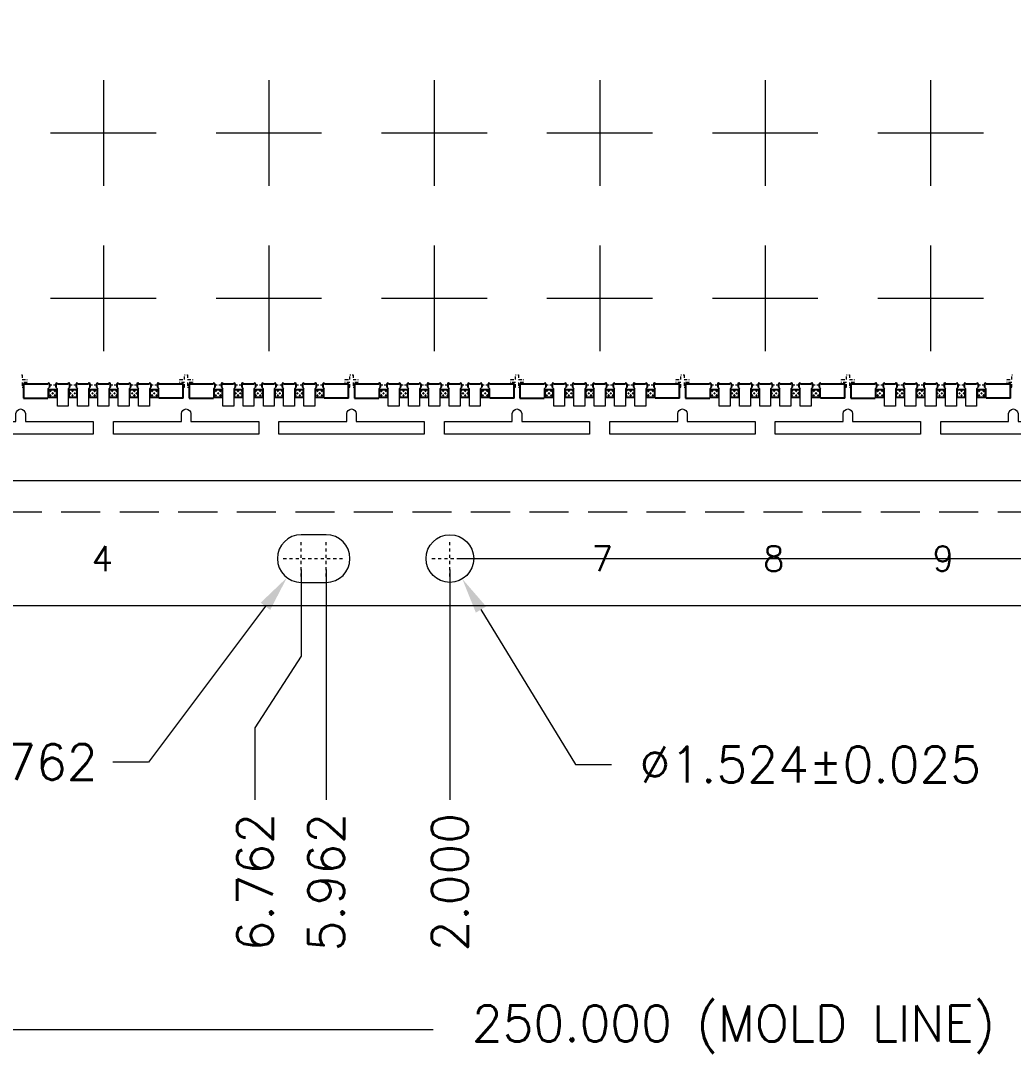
# Model space of a CAD drawing. Extents: x 2505 to 2922, y -308 to -10.
# Drawn here: x 2624.23 to 2656.03, y -166.69 to -133.6 of the extents above; entities that cross this region are included whole.
import ezdxf

# ---------------------------------------------------------------- set-up
doc = ezdxf.new("R2010")
doc.units = 0
doc.header["$LTSCALE"] = 5
doc.header["$MEASUREMENT"] = 0
for name, pattern in [('CENTER', [2, 1.25, -0.25, 0.25, -0.25]), ('HIDDEN', [0.375, 0.25, -0.125]), ('HIDDEN2', [4.7625, 3.175, -1.5875])]:
    doc.linetypes.add(name, pattern=pattern)
doc.layers.get('0').update_dxf_attribs({"linetype": 'CONTINUOUS'})
for name, color, linetype in [('1', 7, 'CONTINUOUS'), ('1D', 4, 'CONTINUOUS'), ('DIM', 4, 'CONTINUOUS'), ('PLATING', 3, 'CONTINUOUS'), ('中心线', 1, 'CENTER')]:
    doc.layers.add(name, color=color, linetype=linetype)
doc.styles.add('SIMPLEX', font='SIMPLEX')
doc.styles.get("Standard").update_dxf_attribs({"font": 'romans.shx', "bigfont": 'bigfont.shx'})

msp = doc.modelspace()

# ---------------------------------------------------------------- hatches: boundary and pattern name
at = {"layer": 'PLATING', "lineweight": -3}
h = msp.add_hatch(dxfattribs=at)
h.set_pattern_fill('CROSS', color=3, scale=0.1)
h.set_pattern_definition([(45, (134.52963, -97.89904), (-0.070710678, 0.070710678), [0.05, -0.05]), (135, (134.56498, -97.89904), (-0.070710678, -0.070710678), [0.05, -0.05])])
h.paths.add_polyline_path([(2626.429, -145.6745), (2626.429, -145.4245), (2626.679, -145.4245), (2626.679, -145.6745)])
h.paths.add_polyline_path([(2625.779, -145.6745), (2625.779, -145.4245), (2626.029, -145.4245), (2626.029, -145.6745)])
h.paths.add_polyline_path([(2627.729, -145.6745), (2627.729, -145.4245), (2627.979, -145.4245), (2627.979, -145.6745)])
h.paths.add_polyline_path([(2625.129, -145.6745), (2625.129, -145.4245), (2625.379, -145.4245), (2625.379, -145.6745)])
h.paths.add_polyline_path([(2628.379, -145.6745), (2628.379, -145.4245), (2628.629, -145.4245), (2628.629, -145.6745)])
h.paths.add_polyline_path([(2627.079, -145.6745), (2627.079, -145.4245), (2627.329, -145.4245), (2627.329, -145.6745)])
h = msp.add_hatch(dxfattribs=at)
h.set_pattern_fill('CROSS', color=3, scale=0.1)
h.set_pattern_definition([(45, (139.82963, -97.89904), (-0.070710678, 0.070710678), [0.05, -0.05]), (135, (139.86498, -97.89904), (-0.070710678, -0.070710678), [0.05, -0.05])])
h.paths.add_polyline_path([(2631.729, -145.6745), (2631.729, -145.4245), (2631.979, -145.4245), (2631.979, -145.6745)])
h.paths.add_polyline_path([(2631.079, -145.6745), (2631.079, -145.4245), (2631.329, -145.4245), (2631.329, -145.6745)])
h.paths.add_polyline_path([(2633.029, -145.6745), (2633.029, -145.4245), (2633.279, -145.4245), (2633.279, -145.6745)])
h.paths.add_polyline_path([(2630.429, -145.6745), (2630.429, -145.4245), (2630.679, -145.4245), (2630.679, -145.6745)])
h.paths.add_polyline_path([(2633.679, -145.6745), (2633.679, -145.4245), (2633.929, -145.4245), (2633.929, -145.6745)])
h.paths.add_polyline_path([(2632.379, -145.6745), (2632.379, -145.4245), (2632.629, -145.4245), (2632.629, -145.6745)])
h = msp.add_hatch(dxfattribs=at)
h.set_pattern_fill('CROSS', color=3, scale=0.1)
h.set_pattern_definition([(45, (145.12963, -97.89904), (-0.070710678, 0.070710678), [0.05, -0.05]), (135, (145.16498, -97.89904), (-0.070710678, -0.070710678), [0.05, -0.05])])
h.paths.add_polyline_path([(2637.029, -145.6745), (2637.029, -145.4245), (2637.279, -145.4245), (2637.279, -145.6745)])
h.paths.add_polyline_path([(2636.379, -145.6745), (2636.379, -145.4245), (2636.629, -145.4245), (2636.629, -145.6745)])
h.paths.add_polyline_path([(2638.329, -145.6745), (2638.329, -145.4245), (2638.579, -145.4245), (2638.579, -145.6745)])
h.paths.add_polyline_path([(2635.729, -145.6745), (2635.729, -145.4245), (2635.979, -145.4245), (2635.979, -145.6745)])
h.paths.add_polyline_path([(2638.979, -145.6745), (2638.979, -145.4245), (2639.229, -145.4245), (2639.229, -145.6745)])
h.paths.add_polyline_path([(2637.679, -145.6745), (2637.679, -145.4245), (2637.929, -145.4245), (2637.929, -145.6745)])
h = msp.add_hatch(dxfattribs=at)
h.set_pattern_fill('CROSS', color=3, scale=0.1)
h.set_pattern_definition([(45, (150.42963, -97.89904), (-0.070710678, 0.070710678), [0.05, -0.05]), (135, (150.46498, -97.89904), (-0.070710678, -0.070710678), [0.05, -0.05])])
h.paths.add_polyline_path([(2642.329, -145.6745), (2642.329, -145.4245), (2642.579, -145.4245), (2642.579, -145.6745)])
h.paths.add_polyline_path([(2641.679, -145.6745), (2641.679, -145.4245), (2641.929, -145.4245), (2641.929, -145.6745)])
h.paths.add_polyline_path([(2643.629, -145.6745), (2643.629, -145.4245), (2643.879, -145.4245), (2643.879, -145.6745)])
h.paths.add_polyline_path([(2641.029, -145.6745), (2641.029, -145.4245), (2641.279, -145.4245), (2641.279, -145.6745)])
h.paths.add_polyline_path([(2644.279, -145.6745), (2644.279, -145.4245), (2644.529, -145.4245), (2644.529, -145.6745)])
h.paths.add_polyline_path([(2642.979, -145.6745), (2642.979, -145.4245), (2643.229, -145.4245), (2643.229, -145.6745)])
h = msp.add_hatch(dxfattribs=at)
h.set_pattern_fill('CROSS', color=3, scale=0.1)
h.set_pattern_definition([(45, (155.72963, -97.89904), (-0.070710678, 0.070710678), [0.05, -0.05]), (135, (155.76498, -97.89904), (-0.070710678, -0.070710678), [0.05, -0.05])])
h.paths.add_polyline_path([(2647.629, -145.6745), (2647.629, -145.4245), (2647.879, -145.4245), (2647.879, -145.6745)])
h.paths.add_polyline_path([(2646.979, -145.6745), (2646.979, -145.4245), (2647.229, -145.4245), (2647.229, -145.6745)])
h.paths.add_polyline_path([(2648.929, -145.6745), (2648.929, -145.4245), (2649.179, -145.4245), (2649.179, -145.6745)])
h.paths.add_polyline_path([(2646.329, -145.6745), (2646.329, -145.4245), (2646.579, -145.4245), (2646.579, -145.6745)])
h.paths.add_polyline_path([(2649.579, -145.6745), (2649.579, -145.4245), (2649.829, -145.4245), (2649.829, -145.6745)])
h.paths.add_polyline_path([(2648.279, -145.6745), (2648.279, -145.4245), (2648.529, -145.4245), (2648.529, -145.6745)])
h = msp.add_hatch(dxfattribs=at)
h.set_pattern_fill('CROSS', color=3, scale=0.1)
h.set_pattern_definition([(45, (161.02963, -97.89904), (-0.070710678, 0.070710678), [0.05, -0.05]), (135, (161.06498, -97.89904), (-0.070710678, -0.070710678), [0.05, -0.05])])
h.paths.add_polyline_path([(2652.929, -145.6745), (2652.929, -145.4245), (2653.179, -145.4245), (2653.179, -145.6745)])
h.paths.add_polyline_path([(2652.279, -145.6745), (2652.279, -145.4245), (2652.529, -145.4245), (2652.529, -145.6745)])
h.paths.add_polyline_path([(2654.229, -145.6745), (2654.229, -145.4245), (2654.479, -145.4245), (2654.479, -145.6745)])
h.paths.add_polyline_path([(2651.629, -145.6745), (2651.629, -145.4245), (2651.879, -145.4245), (2651.879, -145.6745)])
h.paths.add_polyline_path([(2654.879, -145.6745), (2654.879, -145.4245), (2655.129, -145.4245), (2655.129, -145.6745)])
h.paths.add_polyline_path([(2653.579, -145.6745), (2653.579, -145.4245), (2653.829, -145.4245), (2653.829, -145.6745)])

# ---------------------------------------------------------------- linework, layer by layer
for p, q in [((2625.149, -145.2445, -0.0325), (2625.149, -145.3495, -0.0325)), ((2625.359, -145.2445, -0.0325), (2625.359, -145.3495, -0.0325)), ((2625.799, -145.2445, -0.0325), (2625.799, -145.3495, -0.0325)), ((2626.009, -145.2445, -0.0325), (2626.009, -145.3495, -0.0325)), ((2626.449, -145.2445, -0.0325), (2626.449, -145.3495, -0.0325)), ((2626.659, -145.2445, -0.0325), (2626.659, -145.3495, -0.0325)), ((2627.099, -145.2445, -0.0325), (2627.099, -145.3495, -0.0325)), ((2627.309, -145.2445, -0.0325), (2627.309, -145.3495, -0.0325)), ((2627.749, -145.2445, -0.0325), (2627.749, -145.3495, -0.0325)), ((2627.959, -145.2445, -0.0325), (2627.959, -145.3495, -0.0325)), ((2628.399, -145.2445, -0.0325), (2628.399, -145.3495, -0.0325)), ((2628.609, -145.2445, -0.0325), (2628.609, -145.3495, -0.0325)), ((2630.449, -145.2445, -0.0325), (2630.449, -145.3495, -0.0325)), ((2630.659, -145.2445, -0.0325), (2630.659, -145.3495, -0.0325)), ((2631.099, -145.2445, -0.0325), (2631.099, -145.3495, -0.0325)), ((2631.309, -145.2445, -0.0325), (2631.309, -145.3495, -0.0325)), ((2631.749, -145.2445, -0.0325), (2631.749, -145.3495, -0.0325)), ((2631.959, -145.2445, -0.0325), (2631.959, -145.3495, -0.0325)), ((2632.399, -145.2445, -0.0325), (2632.399, -145.3495, -0.0325)), ((2632.609, -145.2445, -0.0325), (2632.609, -145.3495, -0.0325)), ((2633.049, -145.2445, -0.0325), (2633.049, -145.3495, -0.0325)), ((2633.259, -145.2445, -0.0325), (2633.259, -145.3495, -0.0325)), ((2633.699, -145.2445, -0.0325), (2633.699, -145.3495, -0.0325)), ((2633.909, -145.2445, -0.0325), (2633.909, -145.3495, -0.0325)), ((2635.749, -145.2445, -0.0325), (2635.749, -145.3495, -0.0325)), ((2635.959, -145.2445, -0.0325), (2635.959, -145.3495, -0.0325)), ((2636.399, -145.2445, -0.0325), (2636.399, -145.3495, -0.0325)), ((2636.609, -145.2445, -0.0325), (2636.609, -145.3495, -0.0325)), ((2637.049, -145.2445, -0.0325), (2637.049, -145.3495, -0.0325)), ((2637.259, -145.2445, -0.0325), (2637.259, -145.3495, -0.0325)), ((2637.699, -145.2445, -0.0325), (2637.699, -145.3495, -0.0325)), ((2637.909, -145.2445, -0.0325), (2637.909, -145.3495, -0.0325)), ((2638.349, -145.2445, -0.0325), (2638.349, -145.3495, -0.0325)), ((2638.559, -145.2445, -0.0325), (2638.559, -145.3495, -0.0325)), ((2638.999, -145.2445, -0.0325), (2638.999, -145.3495, -0.0325)), ((2639.209, -145.2445, -0.0325), (2639.209, -145.3495, -0.0325)), ((2641.049, -145.2445, -0.0325), (2641.049, -145.3495, -0.0325)), ((2641.259, -145.2445, -0.0325), (2641.259, -145.3495, -0.0325)), ((2641.699, -145.2445, -0.0325), (2641.699, -145.3495, -0.0325)), ((2641.909, -145.2445, -0.0325), (2641.909, -145.3495, -0.0325)), ((2642.349, -145.2445, -0.0325), (2642.349, -145.3495, -0.0325)), ((2642.559, -145.2445, -0.0325), (2642.559, -145.3495, -0.0325)), ((2642.999, -145.2445, -0.0325), (2642.999, -145.3495, -0.0325)), ((2643.209, -145.2445, -0.0325), (2643.209, -145.3495, -0.0325)), ((2643.649, -145.2445, -0.0325), (2643.649, -145.3495, -0.0325)), ((2643.859, -145.2445, -0.0325), (2643.859, -145.3495, -0.0325)), ((2644.299, -145.2445, -0.0325), (2644.299, -145.3495, -0.0325)), ((2644.509, -145.2445, -0.0325), (2644.509, -145.3495, -0.0325)), ((2646.349, -145.2445, -0.0325), (2646.349, -145.3495, -0.0325)), ((2646.559, -145.2445, -0.0325), (2646.559, -145.3495, -0.0325)), ((2646.999, -145.2445, -0.0325), (2646.999, -145.3495, -0.0325)), ((2647.209, -145.2445, -0.0325), (2647.209, -145.3495, -0.0325)), ((2647.649, -145.2445, -0.0325), (2647.649, -145.3495, -0.0325)), ((2647.859, -145.2445, -0.0325), (2647.859, -145.3495, -0.0325)), ((2648.299, -145.2445, -0.0325), (2648.299, -145.3495, -0.0325)), ((2648.509, -145.2445, -0.0325), (2648.509, -145.3495, -0.0325)), ((2648.949, -145.2445, -0.0325), (2648.949, -145.3495, -0.0325)), ((2649.159, -145.2445, -0.0325), (2649.159, -145.3495, -0.0325)), ((2649.599, -145.2445, -0.0325), (2649.599, -145.3495, -0.0325)), ((2649.809, -145.2445, -0.0325), (2649.809, -145.3495, -0.0325)), ((2651.649, -145.2445, -0.0325), (2651.649, -145.3495, -0.0325)), ((2651.859, -145.2445, -0.0325), (2651.859, -145.3495, -0.0325)), ((2652.299, -145.2445, -0.0325), (2652.299, -145.3495, -0.0325)), ((2652.509, -145.2445, -0.0325), (2652.509, -145.3495, -0.0325)), ((2652.949, -145.2445, -0.0325), (2652.949, -145.3495, -0.0325)), ((2653.159, -145.2445, -0.0325), (2653.159, -145.3495, -0.0325)), ((2653.599, -145.2445, -0.0325), (2653.599, -145.3495, -0.0325)), ((2653.809, -145.2445, -0.0325), (2653.809, -145.3495, -0.0325)), ((2654.249, -145.2445, -0.0325), (2654.249, -145.3495, -0.0325)), ((2654.459, -145.2445, -0.0325), (2654.459, -145.3495, -0.0325)), ((2654.899, -145.2445, -0.0325), (2654.899, -145.3495, -0.0325)), ((2655.109, -145.2445, -0.0325), (2655.109, -145.3495, -0.0325)), ((2624.324, -145.6995, -0.0325), (2625.104, -145.6995, -0.0325)), ((2629.434, -145.6995, -0.0325), (2628.654, -145.6995, -0.0325)), ((2629.624, -145.6995, -0.0325), (2630.404, -145.6995, -0.0325)), ((2634.734, -145.6995, -0.0325), (2633.954, -145.6995, -0.0325)), ((2634.924, -145.6995, -0.0325), (2635.704, -145.6995, -0.0325)), ((2640.034, -145.6995, -0.0325), (2639.254, -145.6995, -0.0325)), ((2640.224, -145.6995, -0.0325), (2641.004, -145.6995, -0.0325)), ((2645.334, -145.6995, -0.0325), (2644.554, -145.6995, -0.0325)), ((2645.524, -145.6995, -0.0325), (2646.304, -145.6995, -0.0325)), ((2650.634, -145.6995, -0.0325), (2649.854, -145.6995, -0.0325)), ((2650.824, -145.6995, -0.0325), (2651.604, -145.6995, -0.0325)), ((2655.934, -145.6995, -0.0325), (2655.154, -145.6995, -0.0325))]:
    msp.add_line(p, q)
at = {"lineweight": 0, "elevation": -0.0325}
msp.add_lwpolyline([(2677.229, -152.3495), (2601.729, -152.3495), (2600.729, -151.3495), (2600.729, -140.8495), (2601.329, -140.8495, 0.4142136), (2601.729, -140.4495), (2601.729, -121.2495, 0.4142136), (2601.329, -120.8495), (2600.729, -120.8495), (2600.729, -105.8495), (2601.329, -105.8495, 0.4142136), (2601.729, -105.4495), (2601.729, -86.2495, 0.4142136), (2601.329, -85.8495), (2600.729, -85.8495), (2600.729, -75.3495), (2601.729, -74.3495), (2677.229, -74.3495)], format="xyb", dxfattribs=at)
at = {"color": 1, "lineweight": 0, "elevation": -0.0325}
msp.add_lwpolyline([(2677.229, -148.3495), (2605.229, -148.3495), (2605.229, -78.3495), (2677.229, -78.3495)], dxfattribs=at)
at = {"elevation": -0.0325}
for points in [[(2625.099, -145.2445), (2624.324, -145.2445), (2624.324, -145.6995)], [(2625.749, -145.2445), (2625.409, -145.2445)], [(2626.399, -145.2445), (2626.059, -145.2445)], [(2627.049, -145.2445), (2626.709, -145.2445)], [(2627.699, -145.2445), (2627.359, -145.2445)], [(2628.349, -145.2445), (2628.009, -145.2445)], [(2629.434, -145.6995), (2629.434, -145.2445), (2628.659, -145.2445)], [(2630.399, -145.2445), (2629.624, -145.2445), (2629.624, -145.6995)], [(2631.049, -145.2445), (2630.709, -145.2445)], [(2631.699, -145.2445), (2631.359, -145.2445)], [(2632.349, -145.2445), (2632.009, -145.2445)], [(2632.999, -145.2445), (2632.659, -145.2445)], [(2633.649, -145.2445), (2633.309, -145.2445)], [(2634.734, -145.6995), (2634.734, -145.2445), (2633.959, -145.2445)], [(2635.699, -145.2445), (2634.924, -145.2445), (2634.924, -145.6995)], [(2636.349, -145.2445), (2636.009, -145.2445)], [(2636.999, -145.2445), (2636.659, -145.2445)], [(2637.649, -145.2445), (2637.309, -145.2445)], [(2638.299, -145.2445), (2637.959, -145.2445)], [(2638.949, -145.2445), (2638.609, -145.2445)], [(2640.034, -145.6995), (2640.034, -145.2445), (2639.259, -145.2445)], [(2640.999, -145.2445), (2640.224, -145.2445), (2640.224, -145.6995)], [(2641.649, -145.2445), (2641.309, -145.2445)], [(2642.299, -145.2445), (2641.959, -145.2445)], [(2642.949, -145.2445), (2642.609, -145.2445)], [(2643.599, -145.2445), (2643.259, -145.2445)], [(2644.249, -145.2445), (2643.909, -145.2445)], [(2645.334, -145.6995), (2645.334, -145.2445), (2644.559, -145.2445)], [(2646.299, -145.2445), (2645.524, -145.2445), (2645.524, -145.6995)], [(2646.949, -145.2445), (2646.609, -145.2445)], [(2647.599, -145.2445), (2647.259, -145.2445)], [(2648.249, -145.2445), (2647.909, -145.2445)], [(2648.899, -145.2445), (2648.559, -145.2445)], [(2649.549, -145.2445), (2649.209, -145.2445)], [(2650.634, -145.6995), (2650.634, -145.2445), (2649.859, -145.2445)], [(2651.599, -145.2445), (2650.824, -145.2445), (2650.824, -145.6995)], [(2652.249, -145.2445), (2651.909, -145.2445)], [(2652.899, -145.2445), (2652.559, -145.2445)], [(2653.549, -145.2445), (2653.209, -145.2445)], [(2654.199, -145.2445), (2653.859, -145.2445)], [(2654.849, -145.2445), (2654.509, -145.2445)], [(2655.934, -145.6995), (2655.934, -145.2445), (2655.159, -145.2445)]]:
    msp.add_lwpolyline(points, dxfattribs=at)
at = {"lineweight": 0, "elevation": -0.0325}
for points in [[(2624.079, -146.1945, -1), (2624.379, -146.1945), (2624.379, -146.4495), (2626.554, -146.4495), (2626.554, -146.8495), (2621.904, -146.8495), (2621.904, -146.4495), (2624.079, -146.4495)], [(2629.379, -146.1945, -1), (2629.679, -146.1945), (2629.679, -146.4495), (2631.854, -146.4495), (2631.854, -146.8495), (2627.204, -146.8495), (2627.204, -146.4495), (2629.379, -146.4495)], [(2634.679, -146.1945, -1), (2634.979, -146.1945), (2634.979, -146.4495), (2637.154, -146.4495), (2637.154, -146.8495), (2632.504, -146.8495), (2632.504, -146.4495), (2634.679, -146.4495)], [(2639.979, -146.1945, -1), (2640.279, -146.1945), (2640.279, -146.4495), (2642.454, -146.4495), (2642.454, -146.8495), (2637.804, -146.8495), (2637.804, -146.4495), (2639.979, -146.4495)], [(2645.279, -146.1945, -1), (2645.579, -146.1945), (2645.579, -146.4495), (2647.754, -146.4495), (2647.754, -146.8495), (2643.104, -146.8495), (2643.104, -146.4495), (2645.279, -146.4495)], [(2650.579, -146.1945, -1), (2650.879, -146.1945), (2650.879, -146.4495), (2653.054, -146.4495), (2653.054, -146.8495), (2648.404, -146.8495), (2648.404, -146.4495), (2650.579, -146.4495)], [(2655.879, -146.1945, -1), (2656.179, -146.1945), (2656.179, -146.4495), (2658.354, -146.4495), (2658.354, -146.8495), (2653.704, -146.8495), (2653.704, -146.4495), (2655.879, -146.4495)], [(2634.017, -151.5995, 1), (2634.017, -150.0755), (2633.217, -150.0755, 1), (2633.217, -151.5995)]]:
    msp.add_lwpolyline(points, format="xyb", close=True, dxfattribs=at)
at = {"lineweight": 0}
msp.add_circle((2637.979, -150.8375, -0.0325), 0.762, dxfattribs=at)
for centre in [(2625.124, -145.2445, -0.0325), (2625.384, -145.2445, -0.0325), (2625.774, -145.2445, -0.0325), (2626.034, -145.2445, -0.0325), (2626.424, -145.2445, -0.0325), (2626.684, -145.2445, -0.0325), (2627.074, -145.2445, -0.0325), (2627.334, -145.2445, -0.0325), (2627.724, -145.2445, -0.0325), (2627.984, -145.2445, -0.0325), (2628.374, -145.2445, -0.0325), (2628.634, -145.2445, -0.0325), (2630.424, -145.2445, -0.0325), (2630.684, -145.2445, -0.0325), (2631.074, -145.2445, -0.0325), (2631.334, -145.2445, -0.0325), (2631.724, -145.2445, -0.0325), (2631.984, -145.2445, -0.0325), (2632.374, -145.2445, -0.0325), (2632.634, -145.2445, -0.0325), (2633.024, -145.2445, -0.0325), (2633.284, -145.2445, -0.0325), (2633.674, -145.2445, -0.0325), (2633.934, -145.2445, -0.0325), (2635.724, -145.2445, -0.0325), (2635.984, -145.2445, -0.0325), (2636.374, -145.2445, -0.0325), (2636.634, -145.2445, -0.0325), (2637.024, -145.2445, -0.0325), (2637.284, -145.2445, -0.0325), (2637.674, -145.2445, -0.0325), (2637.934, -145.2445, -0.0325), (2638.324, -145.2445, -0.0325), (2638.584, -145.2445, -0.0325), (2638.974, -145.2445, -0.0325), (2639.234, -145.2445, -0.0325), (2641.024, -145.2445, -0.0325), (2641.284, -145.2445, -0.0325), (2641.674, -145.2445, -0.0325), (2641.934, -145.2445, -0.0325), (2642.324, -145.2445, -0.0325), (2642.584, -145.2445, -0.0325), (2642.974, -145.2445, -0.0325), (2643.234, -145.2445, -0.0325), (2643.624, -145.2445, -0.0325), (2643.884, -145.2445, -0.0325), (2644.274, -145.2445, -0.0325), (2644.534, -145.2445, -0.0325), (2646.324, -145.2445, -0.0325), (2646.584, -145.2445, -0.0325), (2646.974, -145.2445, -0.0325), (2647.234, -145.2445, -0.0325), (2647.624, -145.2445, -0.0325), (2647.884, -145.2445, -0.0325), (2648.274, -145.2445, -0.0325), (2648.534, -145.2445, -0.0325), (2648.924, -145.2445, -0.0325), (2649.184, -145.2445, -0.0325), (2649.574, -145.2445, -0.0325), (2649.834, -145.2445, -0.0325), (2651.624, -145.2445, -0.0325), (2651.884, -145.2445, -0.0325), (2652.274, -145.2445, -0.0325), (2652.534, -145.2445, -0.0325), (2652.924, -145.2445, -0.0325), (2653.184, -145.2445, -0.0325), (2653.574, -145.2445, -0.0325), (2653.834, -145.2445, -0.0325), (2654.224, -145.2445, -0.0325), (2654.484, -145.2445, -0.0325), (2654.874, -145.2445, -0.0325), (2655.134, -145.2445, -0.0325)]:
    msp.add_arc(centre, 0.025, 0, 180)
at = {"layer": '1', "color": 0, "lineweight": 0}
for p, q in [((2625.149, -145.3495, -0.0325), (2625.104, -145.3995, -0.0325)), ((2625.104, -145.3995, -0.0325), (2625.104, -145.6995, -0.0325)), ((2625.359, -145.3495, -0.0325), (2625.404, -145.3995, -0.0325)), ((2625.404, -145.9495, -0.0325), (2625.404, -145.3995, -0.0325)), ((2625.799, -145.3495, -0.0325), (2625.754, -145.3995, -0.0325)), ((2625.754, -145.3995, -0.0325), (2625.754, -145.9495, -0.0325)), ((2626.009, -145.3495, -0.0325), (2626.054, -145.3995, -0.0325)), ((2626.054, -145.9495, -0.0325), (2626.054, -145.3995, -0.0325)), ((2626.449, -145.3495, -0.0325), (2626.404, -145.3995, -0.0325)), ((2626.404, -145.3995, -0.0325), (2626.404, -145.9495, -0.0325)), ((2626.659, -145.3495, -0.0325), (2626.704, -145.3995, -0.0325)), ((2626.704, -145.9495, -0.0325), (2626.704, -145.3995, -0.0325)), ((2627.099, -145.3495, -0.0325), (2627.054, -145.3995, -0.0325)), ((2627.054, -145.3995, -0.0325), (2627.054, -145.9495, -0.0325)), ((2627.309, -145.3495, -0.0325), (2627.354, -145.3995, -0.0325)), ((2627.354, -145.9495, -0.0325), (2627.354, -145.3995, -0.0325)), ((2627.749, -145.3495, -0.0325), (2627.704, -145.3995, -0.0325)), ((2627.704, -145.3995, -0.0325), (2627.704, -145.9495, -0.0325)), ((2627.959, -145.3495, -0.0325), (2628.004, -145.3995, -0.0325)), ((2628.004, -145.9495, -0.0325), (2628.004, -145.3995, -0.0325)), ((2628.399, -145.3495, -0.0325), (2628.354, -145.3995, -0.0325)), ((2628.354, -145.3995, -0.0325), (2628.354, -145.9495, -0.0325)), ((2628.609, -145.3495, -0.0325), (2628.654, -145.3995, -0.0325)), ((2628.654, -145.6995, -0.0325), (2628.654, -145.3995, -0.0325)), ((2630.449, -145.3495, -0.0325), (2630.404, -145.3995, -0.0325)), ((2630.404, -145.3995, -0.0325), (2630.404, -145.6995, -0.0325)), ((2630.659, -145.3495, -0.0325), (2630.704, -145.3995, -0.0325)), ((2630.704, -145.9495, -0.0325), (2630.704, -145.3995, -0.0325)), ((2631.099, -145.3495, -0.0325), (2631.054, -145.3995, -0.0325)), ((2631.054, -145.3995, -0.0325), (2631.054, -145.9495, -0.0325)), ((2631.309, -145.3495, -0.0325), (2631.354, -145.3995, -0.0325)), ((2631.354, -145.9495, -0.0325), (2631.354, -145.3995, -0.0325)), ((2631.749, -145.3495, -0.0325), (2631.704, -145.3995, -0.0325)), ((2631.704, -145.3995, -0.0325), (2631.704, -145.9495, -0.0325)), ((2631.959, -145.3495, -0.0325), (2632.004, -145.3995, -0.0325)), ((2632.004, -145.9495, -0.0325), (2632.004, -145.3995, -0.0325)), ((2632.399, -145.3495, -0.0325), (2632.354, -145.3995, -0.0325)), ((2632.354, -145.3995, -0.0325), (2632.354, -145.9495, -0.0325)), ((2632.609, -145.3495, -0.0325), (2632.654, -145.3995, -0.0325)), ((2632.654, -145.9495, -0.0325), (2632.654, -145.3995, -0.0325)), ((2633.049, -145.3495, -0.0325), (2633.004, -145.3995, -0.0325)), ((2633.004, -145.3995, -0.0325), (2633.004, -145.9495, -0.0325)), ((2633.259, -145.3495, -0.0325), (2633.304, -145.3995, -0.0325)), ((2633.304, -145.9495, -0.0325), (2633.304, -145.3995, -0.0325)), ((2633.699, -145.3495, -0.0325), (2633.654, -145.3995, -0.0325)), ((2633.654, -145.3995, -0.0325), (2633.654, -145.9495, -0.0325)), ((2633.909, -145.3495, -0.0325), (2633.954, -145.3995, -0.0325)), ((2633.954, -145.6995, -0.0325), (2633.954, -145.3995, -0.0325)), ((2635.749, -145.3495, -0.0325), (2635.704, -145.3995, -0.0325)), ((2635.704, -145.3995, -0.0325), (2635.704, -145.6995, -0.0325)), ((2635.959, -145.3495, -0.0325), (2636.004, -145.3995, -0.0325)), ((2636.004, -145.9495, -0.0325), (2636.004, -145.3995, -0.0325)), ((2636.399, -145.3495, -0.0325), (2636.354, -145.3995, -0.0325)), ((2636.354, -145.3995, -0.0325), (2636.354, -145.9495, -0.0325)), ((2636.609, -145.3495, -0.0325), (2636.654, -145.3995, -0.0325)), ((2636.654, -145.9495, -0.0325), (2636.654, -145.3995, -0.0325)), ((2637.049, -145.3495, -0.0325), (2637.004, -145.3995, -0.0325)), ((2637.004, -145.3995, -0.0325), (2637.004, -145.9495, -0.0325)), ((2637.259, -145.3495, -0.0325), (2637.304, -145.3995, -0.0325)), ((2637.304, -145.9495, -0.0325), (2637.304, -145.3995, -0.0325)), ((2637.699, -145.3495, -0.0325), (2637.654, -145.3995, -0.0325)), ((2637.654, -145.3995, -0.0325), (2637.654, -145.9495, -0.0325)), ((2637.909, -145.3495, -0.0325), (2637.954, -145.3995, -0.0325)), ((2637.954, -145.9495, -0.0325), (2637.954, -145.3995, -0.0325)), ((2638.349, -145.3495, -0.0325), (2638.304, -145.3995, -0.0325)), ((2638.304, -145.3995, -0.0325), (2638.304, -145.9495, -0.0325)), ((2638.559, -145.3495, -0.0325), (2638.604, -145.3995, -0.0325)), ((2638.604, -145.9495, -0.0325), (2638.604, -145.3995, -0.0325)), ((2638.999, -145.3495, -0.0325), (2638.954, -145.3995, -0.0325)), ((2638.954, -145.3995, -0.0325), (2638.954, -145.9495, -0.0325)), ((2639.209, -145.3495, -0.0325), (2639.254, -145.3995, -0.0325)), ((2639.254, -145.6995, -0.0325), (2639.254, -145.3995, -0.0325)), ((2641.049, -145.3495, -0.0325), (2641.004, -145.3995, -0.0325)), ((2641.004, -145.3995, -0.0325), (2641.004, -145.6995, -0.0325)), ((2641.259, -145.3495, -0.0325), (2641.304, -145.3995, -0.0325)), ((2641.304, -145.9495, -0.0325), (2641.304, -145.3995, -0.0325)), ((2641.699, -145.3495, -0.0325), (2641.654, -145.3995, -0.0325)), ((2641.654, -145.3995, -0.0325), (2641.654, -145.9495, -0.0325)), ((2641.909, -145.3495, -0.0325), (2641.954, -145.3995, -0.0325)), ((2641.954, -145.9495, -0.0325), (2641.954, -145.3995, -0.0325)), ((2642.349, -145.3495, -0.0325), (2642.304, -145.3995, -0.0325)), ((2642.304, -145.3995, -0.0325), (2642.304, -145.9495, -0.0325)), ((2642.559, -145.3495, -0.0325), (2642.604, -145.3995, -0.0325)), ((2642.604, -145.9495, -0.0325), (2642.604, -145.3995, -0.0325)), ((2642.999, -145.3495, -0.0325), (2642.954, -145.3995, -0.0325)), ((2642.954, -145.3995, -0.0325), (2642.954, -145.9495, -0.0325)), ((2643.209, -145.3495, -0.0325), (2643.254, -145.3995, -0.0325)), ((2643.254, -145.9495, -0.0325), (2643.254, -145.3995, -0.0325)), ((2643.649, -145.3495, -0.0325), (2643.604, -145.3995, -0.0325)), ((2643.604, -145.3995, -0.0325), (2643.604, -145.9495, -0.0325)), ((2643.859, -145.3495, -0.0325), (2643.904, -145.3995, -0.0325)), ((2643.904, -145.9495, -0.0325), (2643.904, -145.3995, -0.0325)), ((2644.299, -145.3495, -0.0325), (2644.254, -145.3995, -0.0325)), ((2644.254, -145.3995, -0.0325), (2644.254, -145.9495, -0.0325)), ((2644.509, -145.3495, -0.0325), (2644.554, -145.3995, -0.0325)), ((2644.554, -145.6995, -0.0325), (2644.554, -145.3995, -0.0325)), ((2646.349, -145.3495, -0.0325), (2646.304, -145.3995, -0.0325)), ((2646.304, -145.3995, -0.0325), (2646.304, -145.6995, -0.0325)), ((2646.559, -145.3495, -0.0325), (2646.604, -145.3995, -0.0325)), ((2646.604, -145.9495, -0.0325), (2646.604, -145.3995, -0.0325)), ((2646.999, -145.3495, -0.0325), (2646.954, -145.3995, -0.0325)), ((2646.954, -145.3995, -0.0325), (2646.954, -145.9495, -0.0325)), ((2647.209, -145.3495, -0.0325), (2647.254, -145.3995, -0.0325)), ((2647.254, -145.9495, -0.0325), (2647.254, -145.3995, -0.0325)), ((2647.649, -145.3495, -0.0325), (2647.604, -145.3995, -0.0325)), ((2647.604, -145.3995, -0.0325), (2647.604, -145.9495, -0.0325)), ((2647.859, -145.3495, -0.0325), (2647.904, -145.3995, -0.0325)), ((2647.904, -145.9495, -0.0325), (2647.904, -145.3995, -0.0325)), ((2648.299, -145.3495, -0.0325), (2648.254, -145.3995, -0.0325)), ((2648.254, -145.3995, -0.0325), (2648.254, -145.9495, -0.0325)), ((2648.509, -145.3495, -0.0325), (2648.554, -145.3995, -0.0325)), ((2648.554, -145.9495, -0.0325), (2648.554, -145.3995, -0.0325)), ((2648.949, -145.3495, -0.0325), (2648.904, -145.3995, -0.0325)), ((2648.904, -145.3995, -0.0325), (2648.904, -145.9495, -0.0325)), ((2649.159, -145.3495, -0.0325), (2649.204, -145.3995, -0.0325)), ((2649.204, -145.9495, -0.0325), (2649.204, -145.3995, -0.0325)), ((2649.599, -145.3495, -0.0325), (2649.554, -145.3995, -0.0325)), ((2649.554, -145.3995, -0.0325), (2649.554, -145.9495, -0.0325)), ((2649.809, -145.3495, -0.0325), (2649.854, -145.3995, -0.0325)), ((2649.854, -145.6995, -0.0325), (2649.854, -145.3995, -0.0325)), ((2651.649, -145.3495, -0.0325), (2651.604, -145.3995, -0.0325)), ((2651.604, -145.3995, -0.0325), (2651.604, -145.6995, -0.0325)), ((2651.859, -145.3495, -0.0325), (2651.904, -145.3995, -0.0325)), ((2651.904, -145.9495, -0.0325), (2651.904, -145.3995, -0.0325)), ((2652.299, -145.3495, -0.0325), (2652.254, -145.3995, -0.0325)), ((2652.254, -145.3995, -0.0325), (2652.254, -145.9495, -0.0325)), ((2652.509, -145.3495, -0.0325), (2652.554, -145.3995, -0.0325)), ((2652.554, -145.9495, -0.0325), (2652.554, -145.3995, -0.0325)), ((2652.949, -145.3495, -0.0325), (2652.904, -145.3995, -0.0325)), ((2652.904, -145.3995, -0.0325), (2652.904, -145.9495, -0.0325)), ((2653.159, -145.3495, -0.0325), (2653.204, -145.3995, -0.0325)), ((2653.204, -145.9495, -0.0325), (2653.204, -145.3995, -0.0325)), ((2653.599, -145.3495, -0.0325), (2653.554, -145.3995, -0.0325)), ((2653.554, -145.3995, -0.0325), (2653.554, -145.9495, -0.0325)), ((2653.809, -145.3495, -0.0325), (2653.854, -145.3995, -0.0325)), ((2653.854, -145.9495, -0.0325), (2653.854, -145.3995, -0.0325)), ((2654.249, -145.3495, -0.0325), (2654.204, -145.3995, -0.0325)), ((2654.204, -145.3995, -0.0325), (2654.204, -145.9495, -0.0325)), ((2654.459, -145.3495, -0.0325), (2654.504, -145.3995, -0.0325)), ((2654.504, -145.9495, -0.0325), (2654.504, -145.3995, -0.0325)), ((2654.899, -145.3495, -0.0325), (2654.854, -145.3995, -0.0325)), ((2654.854, -145.3995, -0.0325), (2654.854, -145.9495, -0.0325)), ((2655.109, -145.3495, -0.0325), (2655.154, -145.3995, -0.0325)), ((2655.154, -145.6995, -0.0325), (2655.154, -145.3995, -0.0325)), ((2625.754, -145.9495, -0.0325), (2625.404, -145.9495, -0.0325)), ((2626.404, -145.9495, -0.0325), (2626.054, -145.9495, -0.0325)), ((2627.054, -145.9495, -0.0325), (2626.704, -145.9495, -0.0325)), ((2627.704, -145.9495, -0.0325), (2627.354, -145.9495, -0.0325)), ((2628.354, -145.9495, -0.0325), (2628.004, -145.9495, -0.0325)), ((2631.054, -145.9495, -0.0325), (2630.704, -145.9495, -0.0325)), ((2631.704, -145.9495, -0.0325), (2631.354, -145.9495, -0.0325)), ((2632.354, -145.9495, -0.0325), (2632.004, -145.9495, -0.0325)), ((2633.004, -145.9495, -0.0325), (2632.654, -145.9495, -0.0325)), ((2633.654, -145.9495, -0.0325), (2633.304, -145.9495, -0.0325)), ((2636.354, -145.9495, -0.0325), (2636.004, -145.9495, -0.0325)), ((2637.004, -145.9495, -0.0325), (2636.654, -145.9495, -0.0325)), ((2637.654, -145.9495, -0.0325), (2637.304, -145.9495, -0.0325)), ((2638.304, -145.9495, -0.0325), (2637.954, -145.9495, -0.0325)), ((2638.954, -145.9495, -0.0325), (2638.604, -145.9495, -0.0325)), ((2641.654, -145.9495, -0.0325), (2641.304, -145.9495, -0.0325)), ((2642.304, -145.9495, -0.0325), (2641.954, -145.9495, -0.0325)), ((2642.954, -145.9495, -0.0325), (2642.604, -145.9495, -0.0325)), ((2643.604, -145.9495, -0.0325), (2643.254, -145.9495, -0.0325)), ((2644.254, -145.9495, -0.0325), (2643.904, -145.9495, -0.0325)), ((2646.954, -145.9495, -0.0325), (2646.604, -145.9495, -0.0325)), ((2647.604, -145.9495, -0.0325), (2647.254, -145.9495, -0.0325)), ((2648.254, -145.9495, -0.0325), (2647.904, -145.9495, -0.0325)), ((2648.904, -145.9495, -0.0325), (2648.554, -145.9495, -0.0325)), ((2649.554, -145.9495, -0.0325), (2649.204, -145.9495, -0.0325)), ((2652.254, -145.9495, -0.0325), (2651.904, -145.9495, -0.0325)), ((2652.904, -145.9495, -0.0325), (2652.554, -145.9495, -0.0325)), ((2653.554, -145.9495, -0.0325), (2653.204, -145.9495, -0.0325)), ((2654.204, -145.9495, -0.0325), (2653.854, -145.9495, -0.0325)), ((2654.854, -145.9495, -0.0325), (2654.504, -145.9495, -0.0325))]:
    msp.add_line(p, q, dxfattribs=at)
at = {"layer": '1D', "color": 4, "linetype": 'HIDDEN', "lineweight": 0}
msp.add_line((2681.155, -149.3495, -0.0325), (2600.729, -149.3495, -0.0325), dxfattribs=at)
at = {"layer": '1D', "color": 4, "linetype": 'HIDDEN', "lineweight": 0, "ltscale": 0.05}
for p, q in [((2633.217, -151.4125, -0.0325), (2633.217, -150.2625, -0.0325)), ((2634.017, -151.4125, -0.0325), (2634.017, -150.2625, -0.0325)), ((2637.979, -151.4125, -0.0325), (2637.979, -150.2625, -0.0325)), ((2632.642, -150.8375, -0.0325), (2633.792, -150.8375, -0.0325)), ((2633.442, -150.8375, -0.0325), (2634.592, -150.8375, -0.0325)), ((2637.404, -150.8375, -0.0325), (2638.554, -150.8375, -0.0325))]:
    msp.add_line(p, q, dxfattribs=at)
at = {"layer": '1D', "color": 4, "linetype": 'HIDDEN', "lineweight": 0, "ltscale": 0.05, "elevation": -0.0325}
for points in [[(2624.254, -144.9495), (2624.279, -144.9495), (2624.279, -145.0995), (2624.429, -145.0995), (2624.429, -145.1245)], [(2624.429, -145.1745), (2624.429, -145.1995), (2624.279, -145.1995), (2624.279, -145.3495), (2624.324, -145.3495)], [(2629.329, -145.1245), (2629.329, -145.0995), (2629.479, -145.0995), (2629.479, -144.9495), (2629.504, -144.9495)], [(2629.434, -145.3495), (2629.479, -145.3495), (2629.479, -145.1995), (2629.329, -145.1995), (2629.329, -145.1745)], [(2629.554, -144.9495), (2629.579, -144.9495), (2629.579, -145.0995), (2629.729, -145.0995), (2629.729, -145.1245)], [(2629.729, -145.1745), (2629.729, -145.1995), (2629.579, -145.1995), (2629.579, -145.3495), (2629.624, -145.3495)], [(2634.629, -145.1245), (2634.629, -145.0995), (2634.779, -145.0995), (2634.779, -144.9495), (2634.804, -144.9495)], [(2634.734, -145.3495), (2634.779, -145.3495), (2634.779, -145.1995), (2634.629, -145.1995), (2634.629, -145.1745)], [(2634.854, -144.9495), (2634.879, -144.9495), (2634.879, -145.0995), (2635.029, -145.0995), (2635.029, -145.1245)], [(2635.029, -145.1745), (2635.029, -145.1995), (2634.879, -145.1995), (2634.879, -145.3495), (2634.924, -145.3495)], [(2639.929, -145.1245), (2639.929, -145.0995), (2640.079, -145.0995), (2640.079, -144.9495), (2640.104, -144.9495)], [(2640.034, -145.3495), (2640.079, -145.3495), (2640.079, -145.1995), (2639.929, -145.1995), (2639.929, -145.1745)], [(2640.154, -144.9495), (2640.179, -144.9495), (2640.179, -145.0995), (2640.329, -145.0995), (2640.329, -145.1245)], [(2640.329, -145.1745), (2640.329, -145.1995), (2640.179, -145.1995), (2640.179, -145.3495), (2640.224, -145.3495)], [(2645.229, -145.1245), (2645.229, -145.0995), (2645.379, -145.0995), (2645.379, -144.9495), (2645.404, -144.9495)], [(2645.334, -145.3495), (2645.379, -145.3495), (2645.379, -145.1995), (2645.229, -145.1995), (2645.229, -145.1745)], [(2645.454, -144.9495), (2645.479, -144.9495), (2645.479, -145.0995), (2645.629, -145.0995), (2645.629, -145.1245)], [(2645.629, -145.1745), (2645.629, -145.1995), (2645.479, -145.1995), (2645.479, -145.3495), (2645.524, -145.3495)], [(2650.529, -145.1245), (2650.529, -145.0995), (2650.679, -145.0995), (2650.679, -144.9495), (2650.704, -144.9495)], [(2650.634, -145.3495), (2650.679, -145.3495), (2650.679, -145.1995), (2650.529, -145.1995), (2650.529, -145.1745)], [(2650.754, -144.9495), (2650.779, -144.9495), (2650.779, -145.0995), (2650.929, -145.0995), (2650.929, -145.1245)], [(2650.929, -145.1745), (2650.929, -145.1995), (2650.779, -145.1995), (2650.779, -145.3495), (2650.824, -145.3495)], [(2655.829, -145.1245), (2655.829, -145.0995), (2655.979, -145.0995), (2655.979, -144.9495), (2656.004, -144.9495)], [(2655.934, -145.3495), (2655.979, -145.3495), (2655.979, -145.1995), (2655.829, -145.1995), (2655.829, -145.1745)]]:
    msp.add_lwpolyline(points, dxfattribs=at)
at = {"layer": '1D', "linetype": 'HIDDEN2', "lineweight": 13, "ltscale": 0.005, "elevation": -0.0325}
for points in [[(2625.149, -145.2695), (2625.229, -145.2695)], [(2625.279, -145.2695), (2625.359, -145.2695)], [(2625.799, -145.2695), (2625.879, -145.2695)], [(2625.929, -145.2695), (2626.009, -145.2695)], [(2626.449, -145.2695), (2626.529, -145.2695)], [(2626.579, -145.2695), (2626.659, -145.2695)], [(2627.099, -145.2695), (2627.179, -145.2695)], [(2627.229, -145.2695), (2627.309, -145.2695)], [(2627.749, -145.2695), (2627.829, -145.2695)], [(2627.879, -145.2695), (2627.959, -145.2695)], [(2628.399, -145.2695), (2628.479, -145.2695)], [(2628.529, -145.2695), (2628.609, -145.2695)], [(2630.449, -145.2695), (2630.529, -145.2695)], [(2630.579, -145.2695), (2630.659, -145.2695)], [(2631.099, -145.2695), (2631.179, -145.2695)], [(2631.229, -145.2695), (2631.309, -145.2695)], [(2631.749, -145.2695), (2631.829, -145.2695)], [(2631.879, -145.2695), (2631.959, -145.2695)], [(2632.399, -145.2695), (2632.479, -145.2695)], [(2632.529, -145.2695), (2632.609, -145.2695)], [(2633.049, -145.2695), (2633.129, -145.2695)], [(2633.179, -145.2695), (2633.259, -145.2695)], [(2633.699, -145.2695), (2633.779, -145.2695)], [(2633.829, -145.2695), (2633.909, -145.2695)], [(2635.749, -145.2695), (2635.829, -145.2695)], [(2635.879, -145.2695), (2635.959, -145.2695)], [(2636.399, -145.2695), (2636.479, -145.2695)], [(2636.529, -145.2695), (2636.609, -145.2695)], [(2637.049, -145.2695), (2637.129, -145.2695)], [(2637.179, -145.2695), (2637.259, -145.2695)], [(2637.699, -145.2695), (2637.779, -145.2695)], [(2637.829, -145.2695), (2637.909, -145.2695)], [(2638.349, -145.2695), (2638.429, -145.2695)], [(2638.479, -145.2695), (2638.559, -145.2695)], [(2638.999, -145.2695), (2639.079, -145.2695)], [(2639.129, -145.2695), (2639.209, -145.2695)], [(2641.049, -145.2695), (2641.129, -145.2695)], [(2641.179, -145.2695), (2641.259, -145.2695)], [(2641.699, -145.2695), (2641.779, -145.2695)], [(2641.829, -145.2695), (2641.909, -145.2695)], [(2642.349, -145.2695), (2642.429, -145.2695)], [(2642.479, -145.2695), (2642.559, -145.2695)], [(2642.999, -145.2695), (2643.079, -145.2695)], [(2643.129, -145.2695), (2643.209, -145.2695)], [(2643.649, -145.2695), (2643.729, -145.2695)], [(2643.779, -145.2695), (2643.859, -145.2695)], [(2644.299, -145.2695), (2644.379, -145.2695)], [(2644.429, -145.2695), (2644.509, -145.2695)], [(2646.349, -145.2695), (2646.429, -145.2695)], [(2646.479, -145.2695), (2646.559, -145.2695)], [(2646.999, -145.2695), (2647.079, -145.2695)], [(2647.129, -145.2695), (2647.209, -145.2695)], [(2647.649, -145.2695), (2647.729, -145.2695)], [(2647.779, -145.2695), (2647.859, -145.2695)], [(2648.299, -145.2695), (2648.379, -145.2695)], [(2648.429, -145.2695), (2648.509, -145.2695)], [(2648.949, -145.2695), (2649.029, -145.2695)], [(2649.079, -145.2695), (2649.159, -145.2695)], [(2649.599, -145.2695), (2649.679, -145.2695)], [(2649.729, -145.2695), (2649.809, -145.2695)], [(2651.649, -145.2695), (2651.729, -145.2695)], [(2651.779, -145.2695), (2651.859, -145.2695)], [(2652.299, -145.2695), (2652.379, -145.2695)], [(2652.429, -145.2695), (2652.509, -145.2695)], [(2652.949, -145.2695), (2653.029, -145.2695)], [(2653.079, -145.2695), (2653.159, -145.2695)], [(2653.599, -145.2695), (2653.679, -145.2695)], [(2653.729, -145.2695), (2653.809, -145.2695)], [(2654.249, -145.2695), (2654.329, -145.2695)], [(2654.379, -145.2695), (2654.459, -145.2695)], [(2654.899, -145.2695), (2654.979, -145.2695)], [(2655.029, -145.2695), (2655.109, -145.2695)]]:
    msp.add_lwpolyline(points, dxfattribs=at)
at = {"layer": 'DIM', "lineweight": 0}
for p, q in [((2638.324, -150.8375, -0.0325), (2682.3266, -150.8375, -0.0325)), ((2633.217, -151.1825, -0.0325), (2633.217, -153.9626, -0.0325)), ((2634.017, -151.1825, -0.0325), (2634.017, -158.5626, -0.0325)), ((2637.979, -151.1825, -0.0325), (2637.979, -158.5626, -0.0325)), ((2632.07, -152.3671, -0.0325), (2628.3287, -157.3562, -0.0325)), ((2638.9745, -152.4699, -0.0325), (2642.0026, -157.4354, -0.0325)), ((2633.217, -153.9626, -0.0325), (2631.7353, -156.2626, -0.0325)), ((2631.7353, -156.2626, -0.0325), (2631.7353, -158.5626, -0.0325)), ((2628.3287, -157.3562, -0.0325), (2627.1787, -157.3562, -0.0325)), ((2642.0026, -157.4354, -0.0325), (2643.1526, -157.4354, -0.0325)), ((2606.2344, -165.9225, -0.0325), (2637.441, -165.9225, -0.0325))]:
    msp.add_line(p, q, dxfattribs=at)
for points in [[(2631.9166, -152.2522, -0.0325), (2632.2233, -152.4821, -0.0325), (2632.7599, -151.4471, -0.0325)], [(2639.1382, -152.3701, -0.0325), (2638.8109, -152.5697, -0.0325), (2638.3758, -151.488, -0.0325)]]:
    msp.add_solid(points, dxfattribs=at)
at = {"layer": 'PLATING', "color": 3, "lineweight": -3, "elevation": -0.0325}
for points in [[(2625.129, -145.4245), (2625.379, -145.4245), (2625.379, -145.6745), (2625.129, -145.6745)], [(2625.779, -145.4245), (2626.029, -145.4245), (2626.029, -145.6745), (2625.779, -145.6745)], [(2626.429, -145.4245), (2626.679, -145.4245), (2626.679, -145.6745), (2626.429, -145.6745)], [(2627.079, -145.4245), (2627.329, -145.4245), (2627.329, -145.6745), (2627.079, -145.6745)], [(2627.729, -145.4245), (2627.979, -145.4245), (2627.979, -145.6745), (2627.729, -145.6745)], [(2628.379, -145.4245), (2628.629, -145.4245), (2628.629, -145.6745), (2628.379, -145.6745)], [(2630.429, -145.4245), (2630.679, -145.4245), (2630.679, -145.6745), (2630.429, -145.6745)], [(2631.079, -145.4245), (2631.329, -145.4245), (2631.329, -145.6745), (2631.079, -145.6745)], [(2631.729, -145.4245), (2631.979, -145.4245), (2631.979, -145.6745), (2631.729, -145.6745)], [(2632.379, -145.4245), (2632.629, -145.4245), (2632.629, -145.6745), (2632.379, -145.6745)], [(2633.029, -145.4245), (2633.279, -145.4245), (2633.279, -145.6745), (2633.029, -145.6745)], [(2633.679, -145.4245), (2633.929, -145.4245), (2633.929, -145.6745), (2633.679, -145.6745)], [(2635.729, -145.4245), (2635.979, -145.4245), (2635.979, -145.6745), (2635.729, -145.6745)], [(2636.379, -145.4245), (2636.629, -145.4245), (2636.629, -145.6745), (2636.379, -145.6745)], [(2637.029, -145.4245), (2637.279, -145.4245), (2637.279, -145.6745), (2637.029, -145.6745)], [(2637.679, -145.4245), (2637.929, -145.4245), (2637.929, -145.6745), (2637.679, -145.6745)], [(2638.329, -145.4245), (2638.579, -145.4245), (2638.579, -145.6745), (2638.329, -145.6745)], [(2638.979, -145.4245), (2639.229, -145.4245), (2639.229, -145.6745), (2638.979, -145.6745)], [(2641.029, -145.4245), (2641.279, -145.4245), (2641.279, -145.6745), (2641.029, -145.6745)], [(2641.679, -145.4245), (2641.929, -145.4245), (2641.929, -145.6745), (2641.679, -145.6745)], [(2642.329, -145.4245), (2642.579, -145.4245), (2642.579, -145.6745), (2642.329, -145.6745)], [(2642.979, -145.4245), (2643.229, -145.4245), (2643.229, -145.6745), (2642.979, -145.6745)], [(2643.629, -145.4245), (2643.879, -145.4245), (2643.879, -145.6745), (2643.629, -145.6745)], [(2644.279, -145.4245), (2644.529, -145.4245), (2644.529, -145.6745), (2644.279, -145.6745)], [(2646.329, -145.4245), (2646.579, -145.4245), (2646.579, -145.6745), (2646.329, -145.6745)], [(2646.979, -145.4245), (2647.229, -145.4245), (2647.229, -145.6745), (2646.979, -145.6745)], [(2647.629, -145.4245), (2647.879, -145.4245), (2647.879, -145.6745), (2647.629, -145.6745)], [(2648.279, -145.4245), (2648.529, -145.4245), (2648.529, -145.6745), (2648.279, -145.6745)], [(2648.929, -145.4245), (2649.179, -145.4245), (2649.179, -145.6745), (2648.929, -145.6745)], [(2649.579, -145.4245), (2649.829, -145.4245), (2649.829, -145.6745), (2649.579, -145.6745)], [(2651.629, -145.4245), (2651.879, -145.4245), (2651.879, -145.6745), (2651.629, -145.6745)], [(2652.279, -145.4245), (2652.529, -145.4245), (2652.529, -145.6745), (2652.279, -145.6745)], [(2652.929, -145.4245), (2653.179, -145.4245), (2653.179, -145.6745), (2652.929, -145.6745)], [(2653.579, -145.4245), (2653.829, -145.4245), (2653.829, -145.6745), (2653.579, -145.6745)], [(2654.229, -145.4245), (2654.479, -145.4245), (2654.479, -145.6745), (2654.229, -145.6745)], [(2654.879, -145.4245), (2655.129, -145.4245), (2655.129, -145.6745), (2654.879, -145.6745)]]:
    msp.add_lwpolyline(points, close=True, dxfattribs=at)
at = {"layer": '中心线', "linetype": 'CENTER', "lineweight": 0}
for p, q in [((2626.879, -135.5087, -0.0325), (2626.879, -138.8902, -0.0325)), ((2632.179, -135.5087, -0.0325), (2632.179, -138.8902, -0.0325)), ((2637.479, -135.5087, -0.0325), (2637.479, -138.8902, -0.0325)), ((2642.779, -135.5087, -0.0325), (2642.779, -138.8902, -0.0325)), ((2648.079, -135.5087, -0.0325), (2648.079, -138.8902, -0.0325)), ((2653.379, -135.5087, -0.0325), (2653.379, -138.8902, -0.0325)), ((2625.1883, -137.1995, -0.0325), (2628.5698, -137.1995, -0.0325)), ((2630.4883, -137.1995, -0.0325), (2633.8698, -137.1995, -0.0325)), ((2635.7883, -137.1995, -0.0325), (2639.1698, -137.1995, -0.0325)), ((2641.0883, -137.1995, -0.0325), (2644.4698, -137.1995, -0.0325)), ((2646.3883, -137.1995, -0.0325), (2649.7698, -137.1995, -0.0325)), ((2651.6883, -137.1995, -0.0325), (2655.0698, -137.1995, -0.0325)), ((2626.879, -140.8087, -0.0325), (2626.879, -144.1902, -0.0325)), ((2632.179, -140.8087, -0.0325), (2632.179, -144.1902, -0.0325)), ((2637.479, -140.8087, -0.0325), (2637.479, -144.1902, -0.0325)), ((2642.779, -140.8087, -0.0325), (2642.779, -144.1902, -0.0325)), ((2648.079, -140.8087, -0.0325), (2648.079, -144.1902, -0.0325)), ((2653.379, -140.8087, -0.0325), (2653.379, -144.1902, -0.0325)), ((2625.1883, -142.4995, -0.0325), (2628.5698, -142.4995, -0.0325)), ((2630.4883, -142.4995, -0.0325), (2633.8698, -142.4995, -0.0325)), ((2635.7883, -142.4995, -0.0325), (2639.1698, -142.4995, -0.0325)), ((2641.0883, -142.4995, -0.0325), (2644.4698, -142.4995, -0.0325)), ((2646.3883, -142.4995, -0.0325), (2649.7698, -142.4995, -0.0325)), ((2651.6883, -142.4995, -0.0325), (2655.0698, -142.4995, -0.0325))]:
    msp.add_line(p, q, dxfattribs=at)

# ---------------------------------------------------------------- texts
at = {"layer": 'DIM', "color": 1, "lineweight": 0, "char_height": 0.8, "attachment_point": 5}
for s, insert in [('{\\Fsimplex|c134;4}', (2626.8406, -150.8375, -0.0325)), ('{\\Fsimplex|c134;7}', (2642.8625, -150.8375, -0.0325)), ('{\\Fsimplex|c134;8}', (2648.3551, -150.8375, -0.0325)), ('{\\Fsimplex|c134;9}', (2653.7831, -150.8375, -0.0325))]:
    msp.add_mtext(s, dxfattribs=dict(at, insert=insert))
at = {"layer": 'DIM', "lineweight": 0, "char_height": 1.15, "attachment_point": 5, "style": 'SIMPLEX'}
for s, insert in [('\\A1;R0.762', (2623.9587, -157.3562, -0.0325)), ('\\A1;∅1.524±0.025', (2649.5257, -157.4354, -0.0325)), ('250.000 (MOLD LINE)', (2647.062, -165.9225, -0.0325))]:
    msp.add_mtext(s, dxfattribs=dict(at, insert=insert))
at = {"layer": 'DIM', "lineweight": 0, "char_height": 1.15, "attachment_point": 5, "rotation": 90, "style": 'SIMPLEX'}
for s, insert in [('\\A1;6.762', (2631.7353, -161.2076, -0.0325)), ('\\A1;5.962', (2634.017, -161.2076, -0.0325)), ('\\A1;2.000', (2637.979, -161.2076, -0.0325))]:
    msp.add_mtext(s, dxfattribs=dict(at, insert=insert))

doc.saveas('drawing.dxf')
